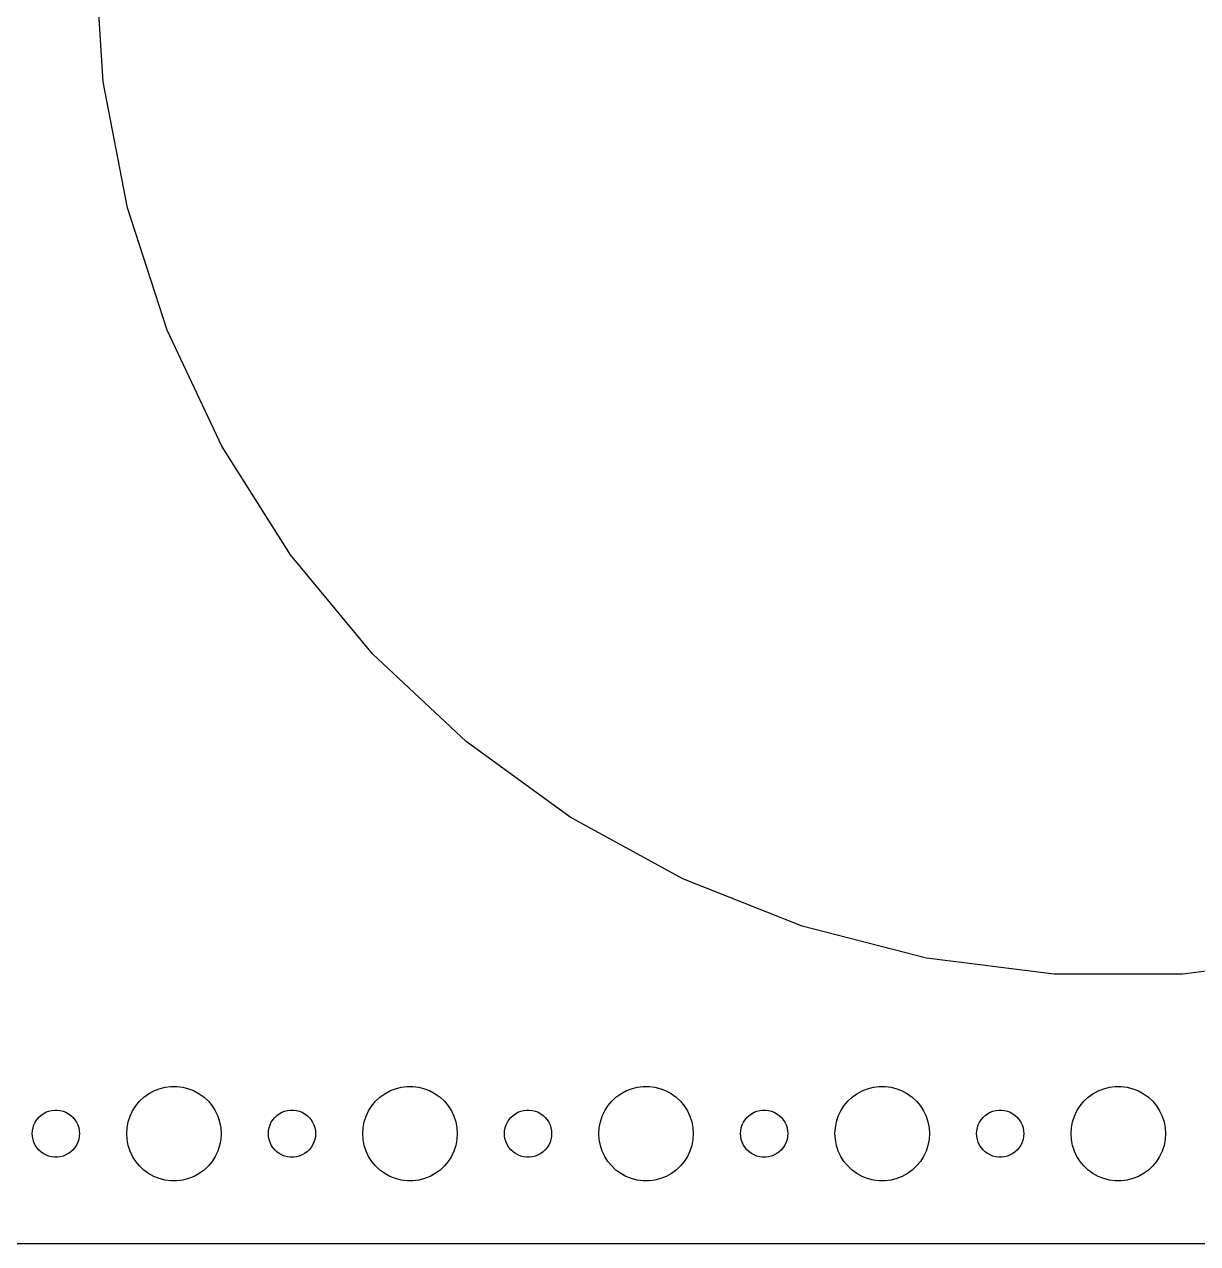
# Model space of a CAD drawing. Header units: metres. Extents: x -150 to 150, y -82 to 82.
# Drawn here: x -2 to 72.5, y -82 to -4.5 of the extents above; entities that cross this region are included whole.
import ezdxf

# ---------------------------------------------------------------- set-up
doc = ezdxf.new("R2010")
doc.units = ezdxf.units.M

msp = doc.modelspace()

# ---------------------------------------------------------------- linework, layer by layer
for p, q in [((3.01254, -8.14665), (2.5, 0)), ((4.54208, -16.1648), (3.01254, -8.14665)), ((7.06451, -23.9281), (4.54208, -16.1648)), ((10.5401, -31.314), (7.06451, -23.9281)), ((14.9139, -38.206), (10.5401, -31.314)), ((20.117, -44.4956), (14.9139, -38.206)), ((26.0674, -50.0834), (20.117, -44.4956)), ((32.6712, -54.8813), (26.0674, -50.0834)), ((39.8243, -58.8138), (32.6712, -54.8813)), ((47.4139, -61.8187), (39.8243, -58.8138)), ((55.3202, -63.8487), (47.4139, -61.8187)), ((63.4186, -64.8717), (55.3202, -63.8487)), ((79.6798, -63.8487), (71.5814, -64.8717)), ((71.5814, -64.8717), (63.4186, -64.8717)), ((6.57294, -72.1468), (6.93785, -72.0531)), ((6.93785, -72.0531), (7.31161, -72.0059)), ((7.31161, -72.0059), (7.68837, -72.0059)), ((7.68837, -72.0059), (8.06213, -72.0531)), ((8.06213, -72.0531), (8.42705, -72.1468)), ((21.5729, -72.1468), (21.9379, -72.0531)), ((21.9379, -72.0531), (22.3116, -72.0059)), ((22.3116, -72.0059), (22.6884, -72.0059)), ((22.6884, -72.0059), (23.0621, -72.0531)), ((23.0621, -72.0531), (23.427, -72.1468)), ((36.5729, -72.1468), (36.9379, -72.0531)), ((36.9379, -72.0531), (37.3116, -72.0059)), ((37.3116, -72.0059), (37.6884, -72.0059)), ((37.6884, -72.0059), (38.0621, -72.0531)), ((38.0621, -72.0531), (38.427, -72.1468)), ((51.5729, -72.1468), (51.9379, -72.0531)), ((51.9379, -72.0531), (52.3116, -72.0059)), ((52.3116, -72.0059), (52.6884, -72.0059)), ((52.6884, -72.0059), (53.0621, -72.0531)), ((53.0621, -72.0531), (53.427, -72.1468)), ((66.573, -72.1468), (66.9379, -72.0531)), ((66.9379, -72.0531), (67.3116, -72.0059)), ((67.3116, -72.0059), (67.6884, -72.0059)), ((67.6884, -72.0059), (68.0621, -72.0531)), ((68.0621, -72.0531), (68.427, -72.1468)), ((5.31308, -72.9464), (5.58772, -72.6885)), ((5.58772, -72.6885), (5.89252, -72.467)), ((5.89252, -72.467), (6.22266, -72.2855)), ((6.22266, -72.2855), (6.57294, -72.1468)), ((8.42705, -72.1468), (8.77733, -72.2855)), ((8.77733, -72.2855), (9.10747, -72.467)), ((9.10747, -72.467), (9.41226, -72.6885)), ((9.41226, -72.6885), (9.6869, -72.9464)), ((20.3131, -72.9464), (20.5877, -72.6885)), ((20.5877, -72.6885), (20.8925, -72.467)), ((20.8925, -72.467), (21.2227, -72.2855)), ((21.2227, -72.2855), (21.5729, -72.1468)), ((23.427, -72.1468), (23.7773, -72.2855)), ((23.7773, -72.2855), (24.1075, -72.467)), ((24.1075, -72.467), (24.4123, -72.6885)), ((24.4123, -72.6885), (24.6869, -72.9464)), ((35.3131, -72.9464), (35.5877, -72.6885)), ((35.5877, -72.6885), (35.8925, -72.467)), ((35.8925, -72.467), (36.2227, -72.2855)), ((36.2227, -72.2855), (36.5729, -72.1468)), ((38.427, -72.1468), (38.7773, -72.2855)), ((38.7773, -72.2855), (39.1075, -72.467)), ((39.1075, -72.467), (39.4123, -72.6885)), ((39.4123, -72.6885), (39.6869, -72.9464)), ((50.3131, -72.9464), (50.5877, -72.6885)), ((50.5877, -72.6885), (50.8925, -72.467)), ((50.8925, -72.467), (51.2227, -72.2855)), ((51.2227, -72.2855), (51.5729, -72.1468)), ((53.427, -72.1468), (53.7773, -72.2855)), ((53.7773, -72.2855), (54.1075, -72.467)), ((54.1075, -72.467), (54.4123, -72.6885)), ((54.4123, -72.6885), (54.6869, -72.9464)), ((65.3131, -72.9464), (65.5877, -72.6885)), ((65.5877, -72.6885), (65.8925, -72.467)), ((65.8925, -72.467), (66.2227, -72.2855)), ((66.2227, -72.2855), (66.573, -72.1468)), ((68.427, -72.1468), (68.7773, -72.2855)), ((68.7773, -72.2855), (69.1075, -72.467)), ((69.1075, -72.467), (69.4123, -72.6885)), ((69.4123, -72.6885), (69.6869, -72.9464)), ((-0.63866, -73.6428), (-0.46352, -73.5734)), ((-0.46352, -73.5734), (-0.28107, -73.5266)), ((-0.28107, -73.5266), (-0.09418, -73.503)), ((-0.09418, -73.503), (0.09418, -73.503)), ((0.09418, -73.503), (0.28107, -73.5266)), ((0.28107, -73.5266), (0.46352, -73.5734)), ((0.46352, -73.5734), (0.63866, -73.6428)), ((4.71066, -73.8956), (4.87108, -73.5547)), ((4.87108, -73.5547), (5.07294, -73.2366)), ((5.07294, -73.2366), (5.31308, -72.9464)), ((9.6869, -72.9464), (9.92705, -73.2366)), ((9.92705, -73.2366), (10.1289, -73.5547)), ((10.1289, -73.5547), (10.2893, -73.8956)), ((14.3613, -73.6428), (14.5365, -73.5734)), ((14.5365, -73.5734), (14.7189, -73.5266)), ((14.7189, -73.5266), (14.9058, -73.503)), ((14.9058, -73.503), (15.0942, -73.503)), ((15.0942, -73.503), (15.2811, -73.5266)), ((15.2811, -73.5266), (15.4635, -73.5734)), ((15.4635, -73.5734), (15.6387, -73.6428)), ((19.7107, -73.8956), (19.8711, -73.5547)), ((19.8711, -73.5547), (20.0729, -73.2366)), ((20.0729, -73.2366), (20.3131, -72.9464)), ((24.6869, -72.9464), (24.927, -73.2366)), ((24.927, -73.2366), (25.1289, -73.5547)), ((25.1289, -73.5547), (25.2893, -73.8956)), ((29.3613, -73.6428), (29.5365, -73.5734)), ((29.5365, -73.5734), (29.7189, -73.5266)), ((29.7189, -73.5266), (29.9058, -73.503)), ((29.9058, -73.503), (30.0942, -73.503)), ((30.0942, -73.503), (30.2811, -73.5266)), ((30.2811, -73.5266), (30.4635, -73.5734)), ((30.4635, -73.5734), (30.6387, -73.6428)), ((34.7107, -73.8956), (34.8711, -73.5547)), ((34.8711, -73.5547), (35.0729, -73.2366)), ((35.0729, -73.2366), (35.3131, -72.9464)), ((39.6869, -72.9464), (39.927, -73.2366)), ((39.927, -73.2366), (40.1289, -73.5547)), ((40.1289, -73.5547), (40.2893, -73.8956)), ((44.3613, -73.6428), (44.5365, -73.5734)), ((44.5365, -73.5734), (44.7189, -73.5266)), ((44.7189, -73.5266), (44.9058, -73.503)), ((44.9058, -73.503), (45.0942, -73.503)), ((45.0942, -73.503), (45.2811, -73.5266)), ((45.2811, -73.5266), (45.4635, -73.5734)), ((45.4635, -73.5734), (45.6387, -73.6428)), ((49.7107, -73.8956), (49.8711, -73.5547)), ((49.8711, -73.5547), (50.0729, -73.2366)), ((50.0729, -73.2366), (50.3131, -72.9464)), ((54.6869, -72.9464), (54.927, -73.2366)), ((54.927, -73.2366), (55.1289, -73.5547)), ((55.1289, -73.5547), (55.2893, -73.8956)), ((59.3613, -73.6428), (59.5365, -73.5734)), ((59.5365, -73.5734), (59.7189, -73.5266)), ((59.7189, -73.5266), (59.9058, -73.503)), ((59.9058, -73.503), (60.0942, -73.503)), ((60.0942, -73.503), (60.2811, -73.5266)), ((60.2811, -73.5266), (60.4635, -73.5734)), ((60.4635, -73.5734), (60.6387, -73.6428)), ((64.7107, -73.8956), (64.8711, -73.5547)), ((64.8711, -73.5547), (65.073, -73.2366)), ((65.073, -73.2366), (65.3131, -72.9464)), ((69.6869, -72.9464), (69.927, -73.2366)), ((69.927, -73.2366), (70.1289, -73.5547)), ((70.1289, -73.5547), (70.2893, -73.8956)), ((-1.39465, -74.4478), (-1.31445, -74.2774)), ((-1.31445, -74.2774), (-1.21352, -74.1183)), ((-1.21352, -74.1183), (-1.09344, -73.9732)), ((-1.09344, -73.9732), (-0.95613, -73.8442)), ((-0.95613, -73.8442), (-0.80373, -73.7335)), ((-0.80373, -73.7335), (-0.63866, -73.6428)), ((0.63866, -73.6428), (0.80373, -73.7335)), ((0.80373, -73.7335), (0.95613, -73.8442)), ((0.95613, -73.8442), (1.09344, -73.9732)), ((1.09344, -73.9732), (1.21352, -74.1183)), ((1.21352, -74.1183), (1.31445, -74.2774)), ((1.31445, -74.2774), (1.39465, -74.4478)), ((4.52365, -74.624), (4.59424, -74.2539)), ((4.59424, -74.2539), (4.71066, -73.8956)), ((10.2893, -73.8956), (10.4057, -74.2539)), ((10.4057, -74.2539), (10.4763, -74.624)), ((13.6053, -74.4478), (13.6855, -74.2774)), ((13.6855, -74.2774), (13.7865, -74.1183)), ((13.7865, -74.1183), (13.9065, -73.9732)), ((13.9065, -73.9732), (14.0439, -73.8442)), ((14.0439, -73.8442), (14.1963, -73.7335)), ((14.1963, -73.7335), (14.3613, -73.6428)), ((15.6387, -73.6428), (15.8037, -73.7335)), ((15.8037, -73.7335), (15.9561, -73.8442)), ((15.9561, -73.8442), (16.0934, -73.9732)), ((16.0934, -73.9732), (16.2135, -74.1183)), ((16.2135, -74.1183), (16.3145, -74.2774)), ((16.3145, -74.2774), (16.3947, -74.4478)), ((19.5237, -74.624), (19.5942, -74.2539)), ((19.5942, -74.2539), (19.7107, -73.8956)), ((25.2893, -73.8956), (25.4057, -74.2539)), ((25.4057, -74.2539), (25.4763, -74.624)), ((28.6053, -74.4478), (28.6855, -74.2774)), ((28.6855, -74.2774), (28.7865, -74.1183)), ((28.7865, -74.1183), (28.9065, -73.9732)), ((28.9065, -73.9732), (29.0439, -73.8442)), ((29.0439, -73.8442), (29.1963, -73.7335)), ((29.1963, -73.7335), (29.3613, -73.6428)), ((30.6387, -73.6428), (30.8037, -73.7335)), ((30.8037, -73.7335), (30.9561, -73.8442)), ((30.9561, -73.8442), (31.0934, -73.9732)), ((31.0934, -73.9732), (31.2135, -74.1183)), ((31.2135, -74.1183), (31.3145, -74.2774)), ((31.3145, -74.2774), (31.3947, -74.4478)), ((34.5237, -74.624), (34.5942, -74.2539)), ((34.5942, -74.2539), (34.7107, -73.8956)), ((40.2893, -73.8956), (40.4057, -74.2539)), ((40.4057, -74.2539), (40.4763, -74.624)), ((43.6053, -74.4478), (43.6855, -74.2774)), ((43.6855, -74.2774), (43.7865, -74.1183)), ((43.7865, -74.1183), (43.9065, -73.9732)), ((43.9065, -73.9732), (44.0439, -73.8442)), ((44.0439, -73.8442), (44.1963, -73.7335)), ((44.1963, -73.7335), (44.3613, -73.6428)), ((45.6387, -73.6428), (45.8037, -73.7335)), ((45.8037, -73.7335), (45.9561, -73.8442)), ((45.9561, -73.8442), (46.0934, -73.9732)), ((46.0934, -73.9732), (46.2135, -74.1183)), ((46.2135, -74.1183), (46.3145, -74.2774)), ((46.3145, -74.2774), (46.3947, -74.4478)), ((49.5237, -74.624), (49.5942, -74.2539)), ((49.5942, -74.2539), (49.7107, -73.8956)), ((55.2893, -73.8956), (55.4057, -74.2539)), ((55.4057, -74.2539), (55.4763, -74.624)), ((58.6053, -74.4478), (58.6855, -74.2774)), ((58.6855, -74.2774), (58.7865, -74.1183)), ((58.7865, -74.1183), (58.9065, -73.9732)), ((58.9065, -73.9732), (59.0439, -73.8442)), ((59.0439, -73.8442), (59.1963, -73.7335)), ((59.1963, -73.7335), (59.3613, -73.6428)), ((60.6387, -73.6428), (60.8037, -73.7335)), ((60.8037, -73.7335), (60.9561, -73.8442)), ((60.9561, -73.8442), (61.0934, -73.9732)), ((61.0934, -73.9732), (61.2135, -74.1183)), ((61.2135, -74.1183), (61.3145, -74.2774)), ((61.3145, -74.2774), (61.3947, -74.4478)), ((64.5237, -74.624), (64.5943, -74.2539)), ((64.5943, -74.2539), (64.7107, -73.8956)), ((70.2893, -73.8956), (70.4057, -74.2539)), ((70.4057, -74.2539), (70.4763, -74.624)), ((-1.5, -75), (-1.48816, -74.812)), ((-1.48816, -75.188), (-1.5, -75)), ((-1.48816, -74.812), (-1.45287, -74.627)), ((-1.45287, -74.627), (-1.39465, -74.4478)), ((1.39465, -74.4478), (1.45287, -74.627)), ((1.45287, -74.627), (1.48816, -74.812)), ((1.48816, -74.812), (1.5, -75)), ((1.5, -75), (1.48816, -75.188)), ((4.5, -75), (4.52365, -74.624)), ((4.52365, -75.376), (4.5, -75)), ((10.4763, -74.624), (10.5, -75)), ((10.5, -75), (10.4763, -75.376)), ((13.5, -75), (13.5118, -74.812)), ((13.5118, -75.188), (13.5, -75)), ((13.5118, -74.812), (13.5471, -74.627)), ((13.5471, -74.627), (13.6053, -74.4478)), ((16.3947, -74.4478), (16.4529, -74.627)), ((16.4529, -74.627), (16.4882, -74.812)), ((16.4882, -74.812), (16.5, -75)), ((16.5, -75), (16.4882, -75.188)), ((19.5, -75), (19.5237, -74.624)), ((19.5237, -75.376), (19.5, -75)), ((25.4763, -74.624), (25.5, -75)), ((25.5, -75), (25.4763, -75.376)), ((28.5, -75), (28.5118, -74.812)), ((28.5118, -75.188), (28.5, -75)), ((28.5118, -74.812), (28.5471, -74.627)), ((28.5471, -74.627), (28.6053, -74.4478)), ((31.3947, -74.4478), (31.4529, -74.627)), ((31.4529, -74.627), (31.4882, -74.812)), ((31.4882, -74.812), (31.5, -75)), ((31.5, -75), (31.4882, -75.188)), ((34.5, -75), (34.5237, -74.624)), ((34.5237, -75.376), (34.5, -75)), ((40.4763, -74.624), (40.5, -75)), ((40.5, -75), (40.4763, -75.376)), ((43.5, -75), (43.5118, -74.812)), ((43.5118, -75.188), (43.5, -75)), ((43.5118, -74.812), (43.5471, -74.627)), ((43.5471, -74.627), (43.6053, -74.4478)), ((46.3947, -74.4478), (46.4529, -74.627)), ((46.4529, -74.627), (46.4882, -74.812)), ((46.4882, -74.812), (46.5, -75)), ((46.5, -75), (46.4882, -75.188)), ((49.5, -75), (49.5237, -74.624)), ((49.5237, -75.376), (49.5, -75)), ((55.4763, -74.624), (55.5, -75)), ((55.5, -75), (55.4763, -75.376)), ((58.5, -75), (58.5118, -74.812)), ((58.5118, -75.188), (58.5, -75)), ((58.5118, -74.812), (58.5471, -74.627)), ((58.5471, -74.627), (58.6053, -74.4478)), ((61.3947, -74.4478), (61.4529, -74.627)), ((61.4529, -74.627), (61.4882, -74.812)), ((61.4882, -74.812), (61.5, -75)), ((61.5, -75), (61.4882, -75.188)), ((64.5, -75), (64.5237, -74.624)), ((64.5237, -75.376), (64.5, -75)), ((70.4763, -74.624), (70.5, -75)), ((70.5, -75), (70.4763, -75.376)), ((-1.45287, -75.373), (-1.48816, -75.188)), ((-1.39465, -75.5522), (-1.45287, -75.373)), ((-1.31445, -75.7226), (-1.39465, -75.5522)), ((-1.21352, -75.8817), (-1.31445, -75.7226)), ((-1.09344, -76.0268), (-1.21352, -75.8817)), ((1.21352, -75.8817), (1.09344, -76.0268)), ((1.31445, -75.7226), (1.21352, -75.8817)), ((1.39465, -75.5522), (1.31445, -75.7226)), ((1.45287, -75.373), (1.39465, -75.5522)), ((1.48816, -75.188), (1.45287, -75.373)), ((4.59424, -75.7461), (4.52365, -75.376)), ((4.71066, -76.1044), (4.59424, -75.7461)), ((10.4057, -75.7461), (10.2893, -76.1044)), ((10.4763, -75.376), (10.4057, -75.7461)), ((13.5471, -75.373), (13.5118, -75.188)), ((13.6053, -75.5522), (13.5471, -75.373)), ((13.6855, -75.7226), (13.6053, -75.5522)), ((13.7865, -75.8817), (13.6855, -75.7226)), ((13.9065, -76.0268), (13.7865, -75.8817)), ((16.2135, -75.8817), (16.0934, -76.0268)), ((16.3145, -75.7226), (16.2135, -75.8817)), ((16.3947, -75.5522), (16.3145, -75.7226)), ((16.4529, -75.373), (16.3947, -75.5522)), ((16.4882, -75.188), (16.4529, -75.373)), ((19.5942, -75.7461), (19.5237, -75.376)), ((19.7107, -76.1044), (19.5942, -75.7461)), ((25.4057, -75.7461), (25.2893, -76.1044)), ((25.4763, -75.376), (25.4057, -75.7461)), ((28.5471, -75.373), (28.5118, -75.188)), ((28.6053, -75.5522), (28.5471, -75.373)), ((28.6855, -75.7226), (28.6053, -75.5522)), ((28.7865, -75.8817), (28.6855, -75.7226)), ((28.9065, -76.0268), (28.7865, -75.8817)), ((31.2135, -75.8817), (31.0934, -76.0268)), ((31.3145, -75.7226), (31.2135, -75.8817)), ((31.3947, -75.5522), (31.3145, -75.7226)), ((31.4529, -75.373), (31.3947, -75.5522)), ((31.4882, -75.188), (31.4529, -75.373)), ((34.5942, -75.7461), (34.5237, -75.376)), ((34.7107, -76.1044), (34.5942, -75.7461)), ((40.4057, -75.7461), (40.2893, -76.1044)), ((40.4763, -75.376), (40.4057, -75.7461)), ((43.5471, -75.373), (43.5118, -75.188)), ((43.6053, -75.5522), (43.5471, -75.373)), ((43.6855, -75.7226), (43.6053, -75.5522)), ((43.7865, -75.8817), (43.6855, -75.7226)), ((43.9065, -76.0268), (43.7865, -75.8817)), ((46.2135, -75.8817), (46.0934, -76.0268)), ((46.3145, -75.7226), (46.2135, -75.8817)), ((46.3947, -75.5522), (46.3145, -75.7226)), ((46.4529, -75.373), (46.3947, -75.5522)), ((46.4882, -75.188), (46.4529, -75.373)), ((49.5942, -75.7461), (49.5237, -75.376)), ((49.7107, -76.1044), (49.5942, -75.7461)), ((55.4057, -75.7461), (55.2893, -76.1044)), ((55.4763, -75.376), (55.4057, -75.7461)), ((58.5471, -75.373), (58.5118, -75.188)), ((58.6053, -75.5522), (58.5471, -75.373)), ((58.6855, -75.7226), (58.6053, -75.5522)), ((58.7865, -75.8817), (58.6855, -75.7226)), ((58.9065, -76.0268), (58.7865, -75.8817)), ((61.2135, -75.8817), (61.0934, -76.0268)), ((61.3145, -75.7226), (61.2135, -75.8817)), ((61.3947, -75.5522), (61.3145, -75.7226)), ((61.4529, -75.373), (61.3947, -75.5522)), ((61.4882, -75.188), (61.4529, -75.373)), ((64.5943, -75.7461), (64.5237, -75.376)), ((64.7107, -76.1044), (64.5943, -75.7461)), ((70.4057, -75.7461), (70.2893, -76.1044)), ((70.4763, -75.376), (70.4057, -75.7461)), ((-0.95613, -76.1558), (-1.09344, -76.0268)), ((-0.80373, -76.2665), (-0.95613, -76.1558)), ((-0.63866, -76.3572), (-0.80373, -76.2665)), ((-0.46352, -76.4266), (-0.63866, -76.3572)), ((-0.28107, -76.4734), (-0.46352, -76.4266)), ((-0.09418, -76.497), (-0.28107, -76.4734)), ((0.09418, -76.497), (-0.09418, -76.497)), ((0.28107, -76.4734), (0.09418, -76.497)), ((0.46352, -76.4266), (0.28107, -76.4734)), ((0.63866, -76.3572), (0.46352, -76.4266)), ((0.80373, -76.2665), (0.63866, -76.3572)), ((0.95613, -76.1558), (0.80373, -76.2665)), ((1.09344, -76.0268), (0.95613, -76.1558)), ((4.87108, -76.4453), (4.71066, -76.1044)), ((5.07294, -76.7634), (4.87108, -76.4453)), ((10.1289, -76.4453), (9.92705, -76.7634)), ((10.2893, -76.1044), (10.1289, -76.4453)), ((14.0439, -76.1558), (13.9065, -76.0268)), ((14.1963, -76.2665), (14.0439, -76.1558)), ((14.3613, -76.3572), (14.1963, -76.2665)), ((14.5365, -76.4266), (14.3613, -76.3572)), ((14.7189, -76.4734), (14.5365, -76.4266)), ((14.9058, -76.497), (14.7189, -76.4734)), ((15.0942, -76.497), (14.9058, -76.497)), ((15.2811, -76.4734), (15.0942, -76.497)), ((15.4635, -76.4266), (15.2811, -76.4734)), ((15.6387, -76.3572), (15.4635, -76.4266)), ((15.8037, -76.2665), (15.6387, -76.3572)), ((15.9561, -76.1558), (15.8037, -76.2665)), ((16.0934, -76.0268), (15.9561, -76.1558)), ((19.8711, -76.4453), (19.7107, -76.1044)), ((20.0729, -76.7634), (19.8711, -76.4453)), ((25.1289, -76.4453), (24.927, -76.7634)), ((25.2893, -76.1044), (25.1289, -76.4453)), ((29.0439, -76.1558), (28.9065, -76.0268)), ((29.1963, -76.2665), (29.0439, -76.1558)), ((29.3613, -76.3572), (29.1963, -76.2665)), ((29.5365, -76.4266), (29.3613, -76.3572)), ((29.7189, -76.4734), (29.5365, -76.4266)), ((29.9058, -76.497), (29.7189, -76.4734)), ((30.0942, -76.497), (29.9058, -76.497)), ((30.2811, -76.4734), (30.0942, -76.497)), ((30.4635, -76.4266), (30.2811, -76.4734)), ((30.6387, -76.3572), (30.4635, -76.4266)), ((30.8037, -76.2665), (30.6387, -76.3572)), ((30.9561, -76.1558), (30.8037, -76.2665)), ((31.0934, -76.0268), (30.9561, -76.1558)), ((34.8711, -76.4453), (34.7107, -76.1044)), ((35.0729, -76.7634), (34.8711, -76.4453)), ((40.1289, -76.4453), (39.927, -76.7634)), ((40.2893, -76.1044), (40.1289, -76.4453)), ((44.0439, -76.1558), (43.9065, -76.0268)), ((44.1963, -76.2665), (44.0439, -76.1558)), ((44.3613, -76.3572), (44.1963, -76.2665)), ((44.5365, -76.4266), (44.3613, -76.3572)), ((44.7189, -76.4734), (44.5365, -76.4266)), ((44.9058, -76.497), (44.7189, -76.4734)), ((45.0942, -76.497), (44.9058, -76.497)), ((45.2811, -76.4734), (45.0942, -76.497)), ((45.4635, -76.4266), (45.2811, -76.4734)), ((45.6387, -76.3572), (45.4635, -76.4266)), ((45.8037, -76.2665), (45.6387, -76.3572)), ((45.9561, -76.1558), (45.8037, -76.2665)), ((46.0934, -76.0268), (45.9561, -76.1558)), ((49.8711, -76.4453), (49.7107, -76.1044)), ((50.0729, -76.7634), (49.8711, -76.4453)), ((55.1289, -76.4453), (54.927, -76.7634)), ((55.2893, -76.1044), (55.1289, -76.4453)), ((59.0439, -76.1558), (58.9065, -76.0268)), ((59.1963, -76.2665), (59.0439, -76.1558)), ((59.3613, -76.3572), (59.1963, -76.2665)), ((59.5365, -76.4266), (59.3613, -76.3572)), ((59.7189, -76.4734), (59.5365, -76.4266)), ((59.9058, -76.497), (59.7189, -76.4734)), ((60.0942, -76.497), (59.9058, -76.497)), ((60.2811, -76.4734), (60.0942, -76.497)), ((60.4635, -76.4266), (60.2811, -76.4734)), ((60.6387, -76.3572), (60.4635, -76.4266)), ((60.8037, -76.2665), (60.6387, -76.3572)), ((60.9561, -76.1558), (60.8037, -76.2665)), ((61.0934, -76.0268), (60.9561, -76.1558)), ((64.8711, -76.4453), (64.7107, -76.1044)), ((65.073, -76.7634), (64.8711, -76.4453)), ((70.1289, -76.4453), (69.927, -76.7634)), ((70.2893, -76.1044), (70.1289, -76.4453)), ((5.31308, -77.0536), (5.07294, -76.7634)), ((5.58772, -77.3115), (5.31308, -77.0536)), ((5.89252, -77.533), (5.58772, -77.3115)), ((9.41226, -77.3115), (9.10747, -77.533)), ((9.6869, -77.0536), (9.41226, -77.3115)), ((9.92705, -76.7634), (9.6869, -77.0536)), ((20.3131, -77.0536), (20.0729, -76.7634)), ((20.5877, -77.3115), (20.3131, -77.0536)), ((20.8925, -77.533), (20.5877, -77.3115)), ((24.4123, -77.3115), (24.1075, -77.533)), ((24.6869, -77.0536), (24.4123, -77.3115)), ((24.927, -76.7634), (24.6869, -77.0536)), ((35.3131, -77.0536), (35.0729, -76.7634)), ((35.5877, -77.3115), (35.3131, -77.0536)), ((35.8925, -77.533), (35.5877, -77.3115)), ((39.4123, -77.3115), (39.1075, -77.533)), ((39.6869, -77.0536), (39.4123, -77.3115)), ((39.927, -76.7634), (39.6869, -77.0536)), ((50.3131, -77.0536), (50.0729, -76.7634)), ((50.5877, -77.3115), (50.3131, -77.0536)), ((50.8925, -77.533), (50.5877, -77.3115)), ((54.4123, -77.3115), (54.1075, -77.533)), ((54.6869, -77.0536), (54.4123, -77.3115)), ((54.927, -76.7634), (54.6869, -77.0536)), ((65.3131, -77.0536), (65.073, -76.7634)), ((65.5877, -77.3115), (65.3131, -77.0536)), ((65.8925, -77.533), (65.5877, -77.3115)), ((69.4123, -77.3115), (69.1075, -77.533)), ((69.6869, -77.0536), (69.4123, -77.3115)), ((69.927, -76.7634), (69.6869, -77.0536)), ((6.22266, -77.7145), (5.89252, -77.533)), ((6.57294, -77.8532), (6.22266, -77.7145)), ((6.93785, -77.9469), (6.57294, -77.8532)), ((7.31161, -77.9941), (6.93785, -77.9469)), ((7.68837, -77.9941), (7.31161, -77.9941)), ((8.06213, -77.9469), (7.68837, -77.9941)), ((8.42705, -77.8532), (8.06213, -77.9469)), ((8.77733, -77.7145), (8.42705, -77.8532)), ((9.10747, -77.533), (8.77733, -77.7145)), ((21.2227, -77.7145), (20.8925, -77.533)), ((21.5729, -77.8532), (21.2227, -77.7145)), ((21.9379, -77.9469), (21.5729, -77.8532)), ((22.3116, -77.9941), (21.9379, -77.9469)), ((22.6884, -77.9941), (22.3116, -77.9941)), ((23.0621, -77.9469), (22.6884, -77.9941)), ((23.427, -77.8532), (23.0621, -77.9469)), ((23.7773, -77.7145), (23.427, -77.8532)), ((24.1075, -77.533), (23.7773, -77.7145)), ((36.2227, -77.7145), (35.8925, -77.533)), ((36.5729, -77.8532), (36.2227, -77.7145)), ((36.9379, -77.9469), (36.5729, -77.8532)), ((37.3116, -77.9941), (36.9379, -77.9469)), ((37.6884, -77.9941), (37.3116, -77.9941)), ((38.0621, -77.9469), (37.6884, -77.9941)), ((38.427, -77.8532), (38.0621, -77.9469)), ((38.7773, -77.7145), (38.427, -77.8532)), ((39.1075, -77.533), (38.7773, -77.7145)), ((51.2227, -77.7145), (50.8925, -77.533)), ((51.5729, -77.8532), (51.2227, -77.7145)), ((51.9379, -77.9469), (51.5729, -77.8532)), ((52.3116, -77.9941), (51.9379, -77.9469)), ((52.6884, -77.9941), (52.3116, -77.9941)), ((53.0621, -77.9469), (52.6884, -77.9941)), ((53.427, -77.8532), (53.0621, -77.9469)), ((53.7773, -77.7145), (53.427, -77.8532)), ((54.1075, -77.533), (53.7773, -77.7145)), ((66.2227, -77.7145), (65.8925, -77.533)), ((66.573, -77.8532), (66.2227, -77.7145)), ((66.9379, -77.9469), (66.573, -77.8532)), ((67.3116, -77.9941), (66.9379, -77.9469)), ((67.6884, -77.9941), (67.3116, -77.9941)), ((68.0621, -77.9469), (67.6884, -77.9941)), ((68.427, -77.8532), (68.0621, -77.9469)), ((68.7773, -77.7145), (68.427, -77.8532)), ((69.1075, -77.533), (68.7773, -77.7145)), ((-144.814, -81.9901), (144.814, -81.9901))]:
    msp.add_line(p, q)

doc.saveas('drawing.dxf')
